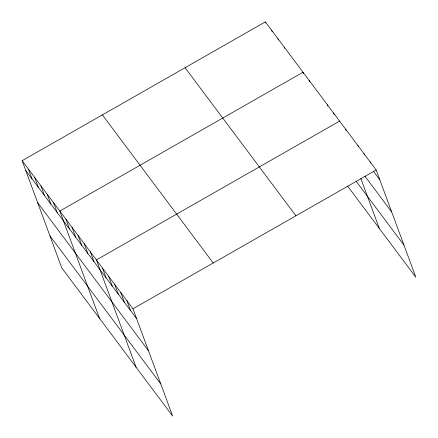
<?xml version="1.0" encoding="UTF-8"?>
<svg xmlns="http://www.w3.org/2000/svg" width="438" height="438" viewBox="0 0 438 438"><rect width="100%" height="100%" fill="white"/><g stroke="black" fill="none" stroke-linecap="round" stroke-linejoin="round"><path stroke-width="0.66" d="M22.13 160.697L132.971 308.795L172.665 416.1L61.824 268.001L22.13 160.697L265.335 21.9L376.176 169.999L415.87 277.303L347.591 186.079M339.598 121.123L96.393 259.92L136.087 367.23M132.971 308.795L376.176 169.999M373.724 171.691L379.817 179.837M364.892 176.164L391.714 212.003M356.017 181.064L403.973 245.138M185.077 67.704L295.918 215.797M102.388 114.893L213.229 262.992M25.765 170.535L136.612 318.634M37.668 202.701L148.509 350.8M49.927 235.841L160.768 383.934M370.083 161.852L370.537 163.078M363.983 153.705L364.438 154.937M357.89 145.558L358.344 146.79M345.697 129.27L346.151 130.502M360.797 178.425L379.292 228.433M333.504 112.977L334.189 114.822M327.405 104.835L327.865 106.062M309.118 80.4L309.573 81.627M303.479 73.485L303.019 72.254L59.814 211.05L99.508 318.355M284.18 47.074L284.634 48.306M277.895 38.686L278.354 39.913M271.615 30.293L272.069 31.52M265.335 21.9L265.789 23.132M126.872 300.649L130.513 310.487M120.778 292.502L124.419 302.34M114.679 284.355L118.32 294.199M108.586 276.214L112.227 286.052M102.487 268.067L106.127 277.906M90.294 251.773L93.935 261.617M84.2 243.632L87.841 253.471M78.101 235.485L81.742 245.324M72.007 227.338L75.648 237.182M65.908 219.197L69.549 229.036M53.535 202.657L57.175 212.496M47.255 194.264L50.89 204.103M40.969 185.871L44.61 195.715M34.69 177.483L38.33 187.322M28.41 169.09L32.051 178.928"/></g></svg>
